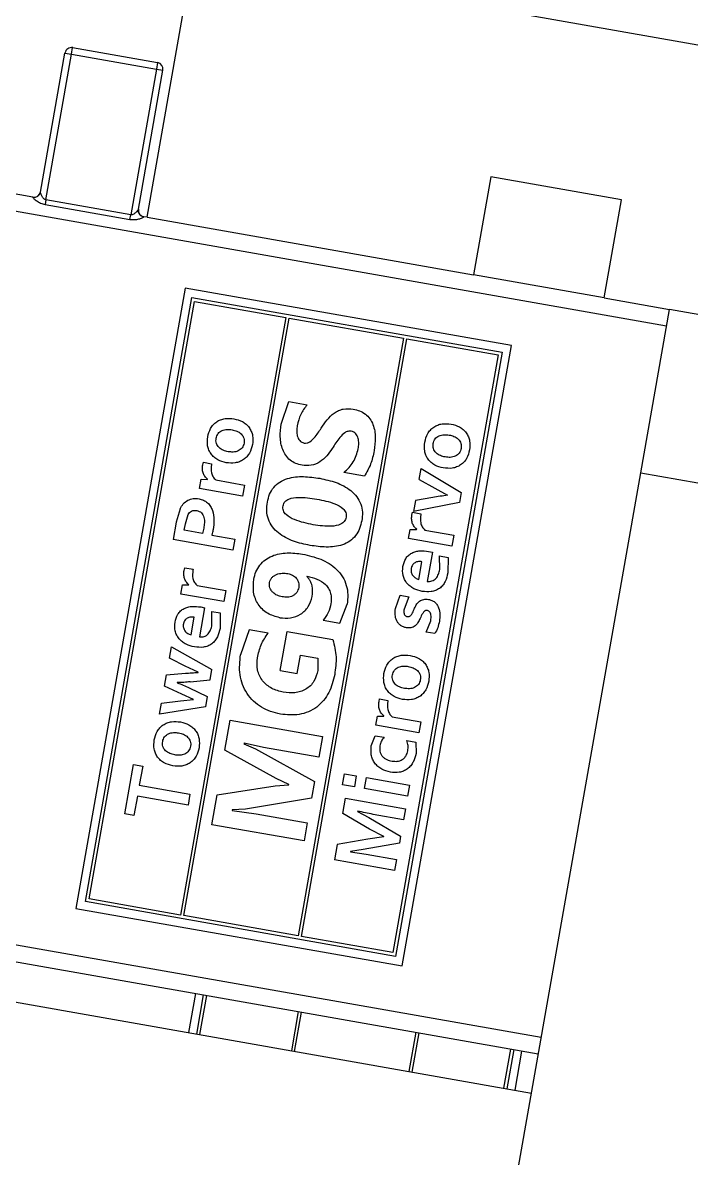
# Model space of a CAD drawing. Header units: millimetres. Extents: x 15 to 2378, y 5 to 1787.
# Drawn here: x 391.15 to 395.19, y 432.99 to 439.84 of the extents above; entities that cross this region are included whole.
import ezdxf

# ---------------------------------------------------------------- set-up
doc = ezdxf.new("R2010")
doc.units = ezdxf.units.MM

msp = doc.modelspace()

# ---------------------------------------------------------------- linework, layer by layer
at = {"color": 7, "linetype": 'Continuous', "lineweight": 25}
for p, q in [((391.9033, 438.6614), (392.1812, 440.2371)), ((400.0596, 438.8479), (392.1812, 440.2371)), ((391.26, 438.814), (391.4079, 439.6525)), ((391.2924, 438.7671), (391.4473, 439.6456)), ((391.4079, 439.6525), (391.4473, 439.6456)), ((391.4473, 439.6456), (391.4542, 439.685)), ((391.4473, 439.6456), (391.9594, 439.5553)), ((391.4542, 439.685), (391.9663, 439.5947)), ((391.9663, 439.5947), (391.9594, 439.5553)), ((391.9594, 439.5553), (391.8045, 438.6768)), ((391.8509, 438.7098), (391.9988, 439.5483)), ((391.9594, 439.5553), (391.9988, 439.5483)), ((393.9771, 438.905), (393.8729, 438.3141)), ((394.765, 438.7661), (393.9771, 438.905)), ((391.214, 438.783), (390.8988, 438.8385)), ((391.214, 438.783), (391.2138, 438.782)), ((391.2924, 438.7671), (391.2875, 438.7395)), ((391.8045, 438.6768), (391.2924, 438.7671)), ((394.6608, 438.1752), (394.765, 438.7661)), ((390.8815, 438.7401), (395.0373, 438.0073)), ((391.2875, 438.7395), (391.7996, 438.6492)), ((391.7996, 438.6492), (391.8045, 438.6768)), ((391.8835, 438.6639), (391.8836, 438.6649)), ((391.9033, 438.6614), (391.8836, 438.6649)), ((391.9033, 438.6614), (393.8729, 438.3141)), ((394.6608, 438.1752), (393.8729, 438.3141)), ((392.1328, 438.2351), (391.4729, 434.4928)), ((394.1024, 437.8878), (392.1328, 438.2351)), ((391.5308, 434.5334), (392.1733, 438.1772)), ((391.554, 434.5496), (392.1896, 438.154)), ((392.1733, 438.1772), (394.0445, 437.8472)), ((392.1896, 438.154), (392.7411, 438.0568)), ((394.6608, 438.1752), (395.0547, 438.1057)), ((394.8811, 437.1209), (395.0547, 438.1057)), ((395.9607, 437.946), (395.0547, 438.1057)), ((392.7411, 438.0568), (392.1055, 434.4524)), ((392.1252, 434.4489), (392.7608, 438.0533)), ((392.7608, 438.0533), (393.4501, 437.9317)), ((393.4501, 437.9317), (392.8146, 434.3273)), ((392.8343, 434.3239), (393.4698, 437.9283)), ((393.4698, 437.9283), (394.0213, 437.831)), ((393.4425, 434.1455), (394.1024, 437.8878)), ((394.0213, 437.831), (393.3858, 434.2266)), ((394.0445, 437.8472), (393.402, 434.2035)), ((392.7123, 437.4146), (392.7573, 437.5505)), ((392.7573, 437.5505), (392.8687, 437.5308)), ((392.2388, 437.1676), (392.2427, 437.1841)), ((392.2427, 437.1841), (392.2927, 437.1752)), ((392.2927, 437.1752), (392.2917, 437.1698)), ((393.2139, 437.1), (393.0909, 437.1217)), ((393.5439, 437.0807), (393.5556, 437.147)), ((393.5556, 437.147), (393.798, 437.0024)), ((393.8044, 431.0151), (394.8811, 437.1209)), ((394.8811, 437.1209), (395.7871, 436.9612)), ((392.2191, 437.026), (392.2288, 437.081)), ((392.2288, 437.081), (392.2672, 437.0806)), ((392.2672, 437.0806), (392.2674, 437.0816)), ((392.3175, 437.077), (392.4906, 437.0465)), ((392.4906, 437.0465), (392.4789, 436.9802)), ((393.5439, 437.0807), (393.6385, 437.0275)), ((392.4789, 436.9802), (392.2191, 437.026)), ((393.6269, 436.9714), (393.5215, 436.9534)), ((393.6385, 437.0275), (393.7157, 436.9856)), ((393.7157, 436.9856), (393.7155, 436.9846)), ((393.798, 437.0024), (393.7871, 436.9404)), ((392.102, 436.9034), (392.0783, 436.8234)), ((393.5215, 436.9534), (393.5098, 436.8871)), ((393.7871, 436.9404), (393.5098, 436.8871)), ((392.134, 436.8116), (392.1504, 436.8679)), ((393.5008, 436.8657), (393.5047, 436.8821)), ((393.5047, 436.8821), (393.5546, 436.8733)), ((393.5546, 436.8733), (393.5537, 436.8679)), ((392.0783, 436.8234), (392.0597, 436.718)), ((392.1275, 436.7743), (392.134, 436.8116)), ((392.2379, 436.7548), (392.1275, 436.7743)), ((392.2453, 436.7872), (392.2379, 436.7548)), ((393.4811, 436.7241), (393.4907, 436.779)), ((393.4907, 436.779), (393.5292, 436.7787)), ((393.5292, 436.7787), (393.5294, 436.7797)), ((393.5794, 436.7751), (393.7526, 436.7445)), ((392.4214, 436.6542), (392.0597, 436.718)), ((392.2942, 436.7449), (392.4331, 436.7204)), ((392.4331, 436.7204), (392.4214, 436.6542)), ((393.7409, 436.6783), (393.4811, 436.7241)), ((393.7526, 436.7445), (393.7409, 436.6783)), ((393.624, 436.6411), (393.593, 436.465)), ((393.601, 436.646), (393.624, 436.6411)), ((393.5425, 436.4769), (393.5614, 436.5839)), ((393.6674, 436.6189), (393.7185, 436.6099)), ((393.6686, 436.5367), (393.6674, 436.6189)), ((393.7185, 436.6099), (393.7176, 436.5164)), ((392.1265, 436.5308), (392.1304, 436.5473)), ((392.1304, 436.5473), (392.1804, 436.5384)), ((392.1804, 436.5384), (392.1795, 436.533)), ((392.8671, 436.4945), (392.8683, 436.4966)), ((392.1068, 436.3892), (392.1165, 436.4442)), ((392.1165, 436.4442), (392.1549, 436.4438)), ((392.1549, 436.4438), (392.1551, 436.4448)), ((392.2052, 436.4402), (392.3783, 436.4097)), ((392.3666, 436.3434), (392.1068, 436.3892)), ((392.3783, 436.4097), (392.3666, 436.3434)), ((393.4014, 436.302), (393.4301, 436.3822)), ((393.4301, 436.3822), (393.4822, 436.3731)), ((393.4822, 436.3731), (393.4533, 436.2984)), ((392.2498, 436.3063), (392.2187, 436.1301)), ((392.2268, 436.3111), (392.2498, 436.3063)), ((392.2931, 436.284), (392.3442, 436.275)), ((392.2944, 436.2018), (392.2931, 436.284)), ((393.0664, 436.2126), (393.1096, 436.3283)), ((392.1683, 436.142), (392.1872, 436.249)), ((392.3442, 436.275), (392.3433, 436.1815)), ((392.9647, 436.2305), (393.0664, 436.2126)), ((393.5863, 436.1593), (393.6143, 436.2283)), ((392.5181, 436.1734), (392.4669, 436.023)), ((392.6333, 436.1531), (392.5181, 436.1734)), ((392.7069, 435.9287), (392.7483, 436.163)), ((392.7483, 436.163), (393.0241, 436.1144)), ((393.6386, 436.1501), (393.5863, 436.1593)), ((392.0387, 436.003), (392.0506, 436.0702)), ((392.0506, 436.0702), (392.2943, 435.9333)), ((392.8094, 435.9106), (392.8288, 436.0204)), ((392.8288, 436.0204), (392.9336, 436.002)), ((392.1416, 435.9502), (392.0387, 436.003)), ((392.9336, 436.002), (392.9334, 435.9284)), ((392.0088, 435.8335), (392.0207, 435.9007)), ((392.0207, 435.9007), (392.1347, 435.9108)), ((392.1638, 435.8593), (392.2833, 435.8707)), ((392.2111, 435.9158), (392.2112, 435.9169)), ((392.2833, 435.8707), (392.2943, 435.9333)), ((392.7069, 435.9287), (392.8094, 435.9106)), ((392.1124, 435.7845), (392.0088, 435.8335)), ((392.0853, 435.8549), (392.0851, 435.8538)), ((392.1573, 435.8228), (392.2658, 435.7713)), ((391.9907, 435.7306), (392.1054, 435.745)), ((392.1054, 435.745), (392.1823, 435.7525)), ((392.1824, 435.7535), (392.1124, 435.7845)), ((392.1823, 435.7525), (392.1824, 435.7535)), ((392.2658, 435.7713), (392.2547, 435.7087)), ((393.3023, 435.7398), (393.3061, 435.7563)), ((393.3061, 435.7563), (393.3561, 435.7475)), ((393.3561, 435.7475), (393.3552, 435.7421)), ((391.9789, 435.6634), (391.9907, 435.7306)), ((392.2547, 435.7087), (391.9789, 435.6634)), ((392.373, 435.4478), (392.4047, 435.6272)), ((392.4047, 435.6272), (392.9611, 435.5291)), ((393.2825, 435.5983), (393.2922, 435.6532)), ((393.5424, 435.5525), (393.2825, 435.5983)), ((393.2922, 435.6532), (393.3307, 435.6528)), ((393.3307, 435.6528), (393.3308, 435.6538)), ((393.3809, 435.6492), (393.554, 435.6187)), ((393.554, 435.6187), (393.5424, 435.5525)), ((392.9611, 435.5291), (392.9392, 435.4046)), ((393.2553, 435.4738), (393.2785, 435.5345)), ((393.2785, 435.5345), (393.3327, 435.525)), ((392.4879, 435.489), (392.4873, 435.4859)), ((392.4873, 435.4859), (392.558, 435.4555)), ((392.6062, 435.4633), (392.4879, 435.489)), ((392.9392, 435.4046), (392.6062, 435.4633)), ((393.4709, 435.5048), (393.5244, 435.4954)), ((393.5244, 435.4954), (393.5254, 435.4267)), ((392.6821, 435.2766), (392.373, 435.4478)), ((392.558, 435.4555), (392.9135, 435.2591)), ((391.768, 435.0634), (391.8206, 435.3615)), ((391.8206, 435.3615), (391.8766, 435.3516)), ((391.8766, 435.3516), (391.8562, 435.2358)), ((392.7585, 435.2405), (392.6821, 435.2766)), ((392.9135, 435.2591), (392.8955, 435.1571)), ((393.0824, 435.2379), (393.0941, 435.3042)), ((393.0941, 435.3042), (393.1654, 435.2916)), ((393.1654, 435.2916), (393.1538, 435.2254)), ((393.2152, 435.2162), (393.2269, 435.2824)), ((393.2269, 435.2824), (393.4867, 435.2366)), ((391.8562, 435.2358), (392.1618, 435.1819)), ((392.3254, 435.1776), (392.6751, 435.2326)), ((392.6751, 435.2326), (392.7581, 435.2382)), ((392.7581, 435.2382), (392.7585, 435.2405)), ((393.1538, 435.2254), (393.0824, 435.2379)), ((393.475, 435.1704), (393.2152, 435.2162)), ((393.4867, 435.2366), (393.475, 435.1704)), ((391.8445, 435.1696), (391.824, 435.0535)), ((392.1502, 435.1157), (391.8445, 435.1696)), ((392.1618, 435.1819), (392.1502, 435.1157)), ((392.2936, 434.9975), (392.3254, 435.1776)), ((392.8955, 435.1571), (392.4978, 435.0911)), ((393.0834, 435.0645), (393.0998, 435.1577)), ((393.0998, 435.1577), (393.4615, 435.094)), ((391.824, 435.0535), (391.768, 435.0634)), ((392.4171, 435.0875), (392.4165, 435.084)), ((392.4165, 435.084), (392.5617, 435.0635)), ((392.4978, 435.0911), (392.4171, 435.0875)), ((392.5617, 435.0635), (392.8694, 435.0092)), ((393.2454, 434.9714), (393.0834, 435.0645)), ((393.1735, 435.0797), (393.1731, 435.0773)), ((393.1731, 435.0773), (393.2414, 435.0407)), ((393.4498, 435.0277), (393.2665, 435.0601)), ((393.4615, 435.094), (393.4498, 435.0277)), ((392.8501, 434.8994), (392.2936, 434.9975)), ((392.8694, 435.0092), (392.8501, 434.8994)), ((393.2414, 435.0407), (393.4325, 434.9294)), ((393.2338, 434.9108), (393.0506, 434.8786)), ((393.3315, 434.924), (393.2338, 434.9108)), ((393.3318, 434.9257), (393.2454, 434.9714)), ((393.3315, 434.924), (393.3318, 434.9257)), ((393.4325, 434.9294), (393.425, 434.8866)), ((393.0506, 434.8786), (393.0342, 434.7858)), ((393.2073, 434.8474), (393.1306, 434.8363)), ((393.425, 434.8866), (393.2073, 434.8474)), ((393.3959, 434.7221), (393.0342, 434.7858)), ((393.1306, 434.8363), (393.1302, 434.8338)), ((393.1302, 434.8338), (393.2241, 434.8207)), ((393.2241, 434.8207), (393.4076, 434.7883)), ((393.4076, 434.7883), (393.3959, 434.7221)), ((393.402, 434.2035), (391.5308, 434.5334)), ((392.1055, 434.4524), (391.554, 434.5496)), ((394.2802, 433.7135), (390.1244, 434.4463)), ((391.4729, 434.4928), (393.4425, 434.1455)), ((392.8146, 434.3273), (392.1252, 434.4489)), ((393.3858, 434.2266), (392.8343, 434.3239)), ((391.0918, 434.1742), (394.2629, 433.615)), ((392.1948, 433.9797), (392.1531, 433.7433)), ((392.2023, 433.7347), (392.244, 433.971)), ((392.222, 433.7312), (392.2637, 433.9675)), ((391.0698, 433.9343), (394.2212, 433.3787)), ((392.8152, 433.8703), (392.7735, 433.6339)), ((392.7932, 433.6305), (392.8349, 433.8668)), ((393.5243, 433.7453), (393.4826, 433.5089)), ((393.5023, 433.5054), (393.544, 433.7418)), ((394.0955, 433.6445), (394.0538, 433.4082)), ((394.1152, 433.6411), (394.0735, 433.4047)), ((394.1227, 433.396), (394.1644, 433.6324))]:
    msp.add_line(p, q, dxfattribs=at)
for centre, radius, start, end in [((391.4473, 439.6456), 0.04, 80, 170), ((391.9594, 439.5553), 0.04, 350, 80), ((391.2209, 438.8224), 0.04, 260, 350), ((391.2209, 438.8211), 0.0398, 259.70618, 349.70313), ((391.8906, 438.7043), 0.04, 170, 260)]:
    msp.add_arc(centre, radius, start, end, dxfattribs=at)
for points, knots in [([(391.2138, 438.782), (391.2141, 438.7811), (391.2146, 438.7792), (391.2222, 438.7718), (391.2372, 438.7602), (391.2602, 438.7466), (391.2784, 438.7419), (391.2875, 438.7395)], [0, 0, 0, 0, 0.120362, 0.250475, 0.500074, 0.75003, 1, 1, 1, 1]), ([(391.2924, 438.7671), (391.2911, 438.7674), (391.2883, 438.7681), (391.2828, 438.7711), (391.2747, 438.7787), (391.2672, 438.7914), (391.2623, 438.8032), (391.26, 438.8108), (391.26, 438.813), (391.26, 438.814)], [0, 0, 0, 0, 0.053598, 0.112202, 0.250741, 0.500446, 0.749715, 0.883589, 1, 1, 1, 1]), ([(391.8509, 438.7098), (391.8506, 438.7089), (391.8498, 438.7068), (391.8451, 438.7004), (391.8365, 438.691), (391.8251, 438.6817), (391.8149, 438.6773), (391.8087, 438.6764), (391.8058, 438.6767), (391.8045, 438.6768)], [0, 0, 0, 0, 0.1162598, 0.2498796, 0.4993815, 0.7487885, 0.8876348, 0.9463359, 1, 1, 1, 1]), ([(391.8835, 438.6639), (391.8786, 438.6653), (391.8711, 438.6674), (391.8628, 438.6739), (391.8574, 438.68), (391.8534, 438.6872), (391.8501, 438.6971), (391.8506, 438.7048), (391.8509, 438.7098)], [0, 0, 0, 0, 0.239457, 0.368361, 0.5, 0.631639, 0.760543, 1, 1, 1, 1]), ([(391.7996, 438.6492), (391.809, 438.6483), (391.8278, 438.6465), (391.854, 438.6515), (391.872, 438.6572), (391.8817, 438.6616), (391.8829, 438.6631), (391.8835, 438.6639)], [0, 0, 0, 0, 0.25027, 0.500081, 0.749139, 0.879484, 1, 1, 1, 1]), ([(392.8687, 437.5308), (392.8543, 437.5118), (392.8256, 437.4738), (392.8143, 437.4276), (392.8086, 437.4045)], [0, 0, 0, 0, 0.499658, 1, 1, 1, 1]), ([(392.2688, 437.3375), (392.2733, 437.3551), (392.2802, 437.3816), (392.3018, 437.411), (392.3223, 437.429), (392.3466, 437.4415), (392.3819, 437.4507), (392.4091, 437.4481), (392.4272, 437.4463)], [0, 0, 0, 0, 0.24958, 0.374772, 0.499889, 0.625067, 0.750287, 1, 1, 1, 1]), ([(392.4272, 437.4463), (392.4448, 437.4418), (392.4711, 437.435), (392.5009, 437.4142), (392.5195, 437.3943), (392.5327, 437.3704), (392.5431, 437.3356), (392.5406, 437.3084), (392.5389, 437.2903)], [0, 0, 0, 0, 0.249675, 0.374899, 0.500093, 0.625256, 0.750459, 1, 1, 1, 1]), ([(392.9533, 437.3899), (392.9765, 437.4236), (393.0056, 437.4657), (393.0577, 437.4967), (393.0964, 437.5093), (393.1268, 437.5064), (393.147, 437.5044)], [0, 0, 0, 0, 0.499425, 0.624871, 0.75027, 1, 1, 1, 1]), ([(393.147, 437.5044), (393.1599, 437.5015), (393.1858, 437.4957), (393.221, 437.476), (393.2486, 437.4468), (393.2735, 437.3996), (393.2831, 437.3325), (393.2762, 437.2801), (393.2728, 437.2539)], [0, 0, 0, 0, 0.125189, 0.250176, 0.37519, 0.500248, 0.749653, 1, 1, 1, 1]), ([(392.3197, 437.3285), (392.3209, 437.3335), (392.3233, 437.3436), (392.3309, 437.3571), (392.3417, 437.3682), (392.3594, 437.3785), (392.385, 437.3839), (392.4053, 437.3814), (392.4155, 437.3801)], [0, 0, 0, 0, 0.1268, 0.252552, 0.374639, 0.500353, 0.74984, 1, 1, 1, 1]), ([(392.4155, 437.3801), (392.4254, 437.3778), (392.4453, 437.3733), (392.4675, 437.3595), (392.4805, 437.3437), (392.4871, 437.3298), (392.4891, 437.3171), (392.4891, 437.3069), (392.4883, 437.3018), (392.4879, 437.2993)], [0, 0, 0, 0, 0.250137, 0.499563, 0.624624, 0.749624, 0.874662, 0.937337, 1, 1, 1, 1]), ([(392.8377, 437.1664), (392.8249, 437.1693), (392.7993, 437.1751), (392.7653, 437.1957), (392.7384, 437.2247), (392.714, 437.2712), (392.7027, 437.3369), (392.7091, 437.3887), (392.7123, 437.4146)], [0, 0, 0, 0, 0.125177, 0.25016, 0.375508, 0.500247, 0.749749, 1, 1, 1, 1]), ([(392.8086, 437.4045), (392.8072, 437.3941), (392.8044, 437.3735), (392.8072, 437.3469), (392.8146, 437.3271), (392.8235, 437.3141), (392.8355, 437.3041), (392.8455, 437.3014), (392.8505, 437.3)], [0, 0, 0, 0, 0.250207, 0.500198, 0.633115, 0.754974, 0.876094, 1, 1, 1, 1]), ([(392.8505, 437.3), (392.8565, 437.2996), (392.8686, 437.2987), (392.8908, 437.3096), (392.9124, 437.3307), (392.9338, 437.3596), (392.9468, 437.3798), (392.9533, 437.3899)], [0, 0, 0, 0, 0.124528, 0.249273, 0.499062, 0.749484, 1, 1, 1, 1]), ([(393.5783, 437.3055), (393.5829, 437.3232), (393.5897, 437.3497), (393.6113, 437.3791), (393.6318, 437.3971), (393.6561, 437.4096), (393.6914, 437.4188), (393.7186, 437.4162), (393.7367, 437.4144)], [0, 0, 0, 0, 0.24958, 0.374772, 0.499889, 0.625067, 0.750287, 1, 1, 1, 1]), ([(393.7367, 437.4144), (393.7543, 437.4099), (393.7807, 437.4031), (393.8105, 437.3823), (393.829, 437.3623), (393.8422, 437.3385), (393.8527, 437.3037), (393.8501, 437.2765), (393.8484, 437.2584)], [0, 0, 0, 0, 0.249675, 0.374899, 0.500093, 0.625256, 0.750459, 1, 1, 1, 1]), ([(392.3805, 437.1814), (392.3629, 437.186), (392.3365, 437.1927), (392.3067, 437.2136), (392.2882, 437.2336), (392.2751, 437.2574), (392.2646, 437.2922), (392.2671, 437.3194), (392.2688, 437.3375)], [0, 0, 0, 0, 0.249694, 0.374927, 0.500114, 0.625256, 0.750446, 1, 1, 1, 1]), ([(392.3921, 437.2477), (392.3822, 437.2499), (392.3623, 437.2545), (392.3401, 437.2683), (392.3269, 437.284), (392.3206, 437.298), (392.318, 437.3132), (392.3191, 437.3234), (392.3197, 437.3285)], [0, 0, 0, 0, 0.250188, 0.499675, 0.626834, 0.748287, 0.873824, 1, 1, 1, 1]), ([(393.135, 437.3706), (393.1281, 437.3711), (393.1143, 437.372), (393.0894, 437.3592), (393.0561, 437.3247), (393.0346, 437.29), (393.0202, 437.2669)], [0, 0, 0, 0, 0.124496, 0.249341, 0.499036, 1, 1, 1, 1]), ([(393.1767, 437.2655), (393.1782, 437.2761), (393.1811, 437.2969), (393.1785, 437.3237), (393.1715, 437.3435), (393.1626, 437.3566), (393.1503, 437.3666), (393.1401, 437.3693), (393.135, 437.3706)], [0, 0, 0, 0, 0.254537, 0.500073, 0.6325, 0.749999, 0.874954, 1, 1, 1, 1]), ([(393.6293, 437.2966), (393.6305, 437.3016), (393.6329, 437.3117), (393.6405, 437.3252), (393.6512, 437.3363), (393.6689, 437.3466), (393.6946, 437.352), (393.7149, 437.3495), (393.7251, 437.3482)], [0, 0, 0, 0, 0.1268, 0.252552, 0.374639, 0.500353, 0.74984, 1, 1, 1, 1]), ([(393.7251, 437.3482), (393.735, 437.3459), (393.7548, 437.3414), (393.7771, 437.3276), (393.7901, 437.3118), (393.7967, 437.2979), (393.7987, 437.2852), (393.7986, 437.275), (393.7979, 437.2699), (393.7975, 437.2674)], [0, 0, 0, 0, 0.250137, 0.499563, 0.624624, 0.749624, 0.874662, 0.937337, 1, 1, 1, 1]), ([(392.5389, 437.2903), (392.5344, 437.2727), (392.5276, 437.2461), (392.5059, 437.2167), (392.4855, 437.1988), (392.4612, 437.1864), (392.426, 437.1769), (392.3986, 437.1796), (392.3805, 437.1814)], [0, 0, 0, 0, 0.2495878, 0.3747589, 0.4998984, 0.6229895, 0.750291, 1, 1, 1, 1]), ([(392.4879, 437.2993), (392.4867, 437.2943), (392.4844, 437.2844), (392.4767, 437.2709), (392.4659, 437.2599), (392.4482, 437.2493), (392.4226, 437.2439), (392.4023, 437.2464), (392.3921, 437.2477)], [0, 0, 0, 0, 0.125424, 0.250041, 0.375079, 0.500324, 0.749745, 1, 1, 1, 1]), ([(393.0202, 437.2669), (393.0096, 437.2516), (392.9884, 437.2211), (392.9465, 437.1837), (392.8936, 437.1613), (392.8563, 437.1647), (392.8377, 437.1664)], [0, 0, 0, 0, 0.250698, 0.500964, 0.750341, 1, 1, 1, 1]), ([(393.0909, 437.1217), (393.1117, 437.1418), (393.1533, 437.182), (393.1689, 437.2377), (393.1767, 437.2655)], [0, 0, 0, 0, 0.500094, 1, 1, 1, 1]), ([(393.2728, 437.2539), (393.2672, 437.2266), (393.2561, 437.172), (393.228, 437.124), (393.2139, 437.1)], [0, 0, 0, 0, 0.500625, 1, 1, 1, 1]), ([(393.69, 437.1495), (393.6724, 437.154), (393.6461, 437.1608), (393.6162, 437.1817), (393.5978, 437.2016), (393.5846, 437.2254), (393.5741, 437.2603), (393.5766, 437.2875), (393.5783, 437.3055)], [0, 0, 0, 0, 0.249694, 0.374927, 0.500114, 0.625256, 0.750446, 1, 1, 1, 1]), ([(393.7017, 437.2158), (393.6917, 437.218), (393.6719, 437.2226), (393.6496, 437.2364), (393.6365, 437.2521), (393.6301, 437.2661), (393.6275, 437.2812), (393.6287, 437.2914), (393.6293, 437.2966)], [0, 0, 0, 0, 0.250188, 0.499675, 0.626834, 0.748287, 0.873824, 1, 1, 1, 1]), ([(393.8484, 437.2584), (393.8439, 437.2407), (393.8371, 437.2142), (393.8155, 437.1848), (393.7951, 437.1669), (393.7707, 437.1545), (393.7355, 437.1449), (393.7081, 437.1477), (393.69, 437.1495)], [0, 0, 0, 0, 0.249588, 0.374759, 0.499898, 0.622989, 0.750291, 1, 1, 1, 1]), ([(393.7975, 437.2674), (393.7963, 437.2624), (393.7939, 437.2524), (393.7862, 437.239), (393.7754, 437.228), (393.7578, 437.2174), (393.7321, 437.2119), (393.7119, 437.2145), (393.7017, 437.2158)], [0, 0, 0, 0, 0.125424, 0.250041, 0.375079, 0.500324, 0.749745, 1, 1, 1, 1]), ([(392.2674, 437.0816), (392.2617, 437.0872), (392.2503, 437.0983), (392.2399, 437.1202), (392.2367, 437.1399), (392.2371, 437.1558), (392.2382, 437.1637), (392.2388, 437.1676)], [0, 0, 0, 0, 0.249866, 0.499767, 0.749557, 0.874742, 1, 1, 1, 1]), ([(392.2917, 437.1698), (392.2902, 437.1529), (392.2879, 437.1276), (392.2997, 437.0951), (392.3116, 437.083), (392.3175, 437.077)], [0, 0, 0, 0, 0.499337, 0.749707, 1, 1, 1, 1]), ([(392.6291, 436.9432), (392.6328, 436.9592), (392.6401, 436.9913), (392.6655, 437.0338), (392.7028, 437.0669), (392.7637, 437.0933), (392.8474, 437.1011), (392.9123, 437.0918), (392.9448, 437.0871)], [0, 0, 0, 0, 0.125124, 0.25009, 0.370475, 0.499953, 0.749617, 1, 1, 1, 1]), ([(392.9448, 437.0871), (392.978, 437.08), (393.0442, 437.0658), (393.1212, 437.0261), (393.1696, 436.9779), (393.1943, 436.9328), (393.2043, 436.8822), (393.2003, 436.8485), (393.1983, 436.8316)], [0, 0, 0, 0, 0.25035, 0.499942, 0.62625, 0.749958, 0.874897, 1, 1, 1, 1]), ([(392.102, 436.9034), (392.1079, 436.9135), (392.1198, 436.9336), (392.1473, 436.9562), (392.1815, 436.9674), (392.2047, 436.9648), (392.2164, 436.9635)], [0, 0, 0, 0, 0.250411, 0.500274, 0.749763, 1, 1, 1, 1]), ([(392.7234, 436.9211), (392.7245, 436.9257), (392.7268, 436.9349), (392.7349, 436.9467), (392.7458, 436.9558), (392.7712, 436.9686), (392.8337, 436.9763), (392.8896, 436.9677), (392.9269, 436.9619)], [0, 0, 0, 0, 0.062473, 0.125032, 0.185088, 0.25023, 0.499607, 1, 1, 1, 1]), ([(393.7155, 436.9846), (393.7007, 436.9827), (393.6711, 436.9789), (393.6416, 436.9739), (393.6269, 436.9714)], [0, 0, 0, 0, 0.499999, 1, 1, 1, 1]), ([(392.2164, 436.9635), (392.2257, 436.9612), (392.2443, 436.9568), (392.2685, 436.9406), (392.287, 436.9185), (392.3026, 436.8835), (392.3093, 436.8355), (392.3042, 436.7978), (392.3016, 436.7789)], [0, 0, 0, 0, 0.125057, 0.250004, 0.374953, 0.500039, 0.749705, 1, 1, 1, 1]), ([(392.8865, 436.6822), (392.8527, 436.6894), (392.7851, 436.7038), (392.7065, 436.7439), (392.6575, 436.7934), (392.6325, 436.8397), (392.6229, 436.8915), (392.6271, 436.926), (392.6291, 436.9432)], [0, 0, 0, 0, 0.25034, 0.499923, 0.624979, 0.749916, 0.874889, 1, 1, 1, 1]), ([(392.9055, 436.8072), (392.8671, 436.8149), (392.8096, 436.8265), (392.7516, 436.8569), (392.7321, 436.879), (392.7251, 436.8921), (392.7218, 436.9065), (392.7229, 436.9162), (392.7234, 436.9211)], [0, 0, 0, 0, 0.500332, 0.749663, 0.815106, 0.87487, 0.937433, 1, 1, 1, 1]), ([(392.9269, 436.9619), (392.964, 436.9545), (393.0196, 436.9433), (393.0759, 436.9144), (393.095, 436.8931), (393.1019, 436.8806), (393.1054, 436.8666), (393.1044, 436.8571), (393.1038, 436.8524)], [0, 0, 0, 0, 0.500351, 0.749732, 0.81322, 0.874885, 0.937406, 1, 1, 1, 1]), ([(392.1504, 436.8679), (392.1532, 436.8723), (392.1587, 436.8811), (392.1716, 436.8904), (392.1869, 436.8941), (392.1972, 436.893), (392.2024, 436.8924)], [0, 0, 0, 0, 0.250377, 0.499866, 0.749735, 1, 1, 1, 1]), ([(392.2024, 436.8924), (392.2076, 436.8911), (392.218, 436.8886), (392.2316, 436.8799), (392.2413, 436.8669), (392.2484, 436.8464), (392.2501, 436.819), (392.2469, 436.7978), (392.2453, 436.7872)], [0, 0, 0, 0, 0.125032, 0.24988, 0.366321, 0.49975, 0.749597, 1, 1, 1, 1]), ([(393.1983, 436.8316), (393.1947, 436.8156), (393.1874, 436.7836), (393.1633, 436.7404), (393.1272, 436.706), (393.0673, 436.6777), (392.9838, 436.6684), (392.919, 436.6776), (392.8865, 436.6822)], [0, 0, 0, 0, 0.125146, 0.25014, 0.371747, 0.500037, 0.749601, 1, 1, 1, 1]), ([(393.1038, 436.8524), (393.1028, 436.8478), (393.1006, 436.8387), (393.0932, 436.8269), (393.0831, 436.8171), (393.059, 436.8028), (392.9974, 436.7932), (392.9423, 436.8016), (392.9055, 436.8072)], [0, 0, 0, 0, 0.062586, 0.125185, 0.185798, 0.250393, 0.499608, 1, 1, 1, 1]), ([(393.5294, 436.7797), (393.5237, 436.7853), (393.5123, 436.7964), (393.5019, 436.8183), (393.4986, 436.838), (393.499, 436.8539), (393.5002, 436.8617), (393.5008, 436.8657)], [0, 0, 0, 0, 0.249866, 0.499767, 0.749557, 0.874742, 1, 1, 1, 1]), ([(393.5537, 436.8679), (393.5521, 436.851), (393.5498, 436.8257), (393.5616, 436.7932), (393.5735, 436.7811), (393.5794, 436.7751)], [0, 0, 0, 0, 0.499337, 0.749707, 1, 1, 1, 1]), ([(392.3016, 436.7789), (392.3009, 436.7751), (392.2998, 436.7694), (392.2977, 436.758), (392.2957, 436.7505), (392.2942, 436.7449)], [0, 0, 0, 0, 0.332584, 0.500024, 1, 1, 1, 1]), ([(392.5472, 436.4784), (392.5507, 436.4935), (392.5578, 436.5238), (392.5818, 436.5645), (392.6155, 436.5973), (392.6701, 436.6275), (392.7484, 436.6418), (392.8099, 436.6338), (392.8407, 436.6298)], [0, 0, 0, 0, 0.125157, 0.250194, 0.375196, 0.500294, 0.749778, 1, 1, 1, 1]), ([(392.8407, 436.6298), (392.8779, 436.6214), (392.952, 436.6046), (393.0356, 436.5539), (393.0841, 436.4946), (393.1073, 436.442), (393.1166, 436.3851), (393.1119, 436.3473), (393.1096, 436.3283)], [0, 0, 0, 0, 0.250222, 0.499583, 0.625739, 0.749745, 0.874815, 1, 1, 1, 1]), ([(393.4459, 436.5543), (393.4502, 436.571), (393.4568, 436.596), (393.4789, 436.6227), (393.4998, 436.6373), (393.524, 436.6462), (393.558, 436.6515), (393.584, 436.6482), (393.601, 436.646)], [0, 0, 0, 0, 0.249288, 0.373716, 0.499412, 0.618537, 0.749834, 1, 1, 1, 1]), ([(393.5614, 436.5839), (393.5542, 436.5846), (393.5399, 436.586), (393.5222, 436.5805), (393.5106, 436.5719), (393.5036, 436.5636), (393.4996, 436.5554), (393.4974, 436.5485), (393.4968, 436.545), (393.4964, 436.5432)], [0, 0, 0, 0, 0.249881, 0.499172, 0.621463, 0.749638, 0.874705, 0.937328, 1, 1, 1, 1]), ([(392.1551, 436.4448), (392.1494, 436.4504), (392.138, 436.4615), (392.1277, 436.4834), (392.1244, 436.5031), (392.1248, 436.519), (392.126, 436.5269), (392.1265, 436.5308)], [0, 0, 0, 0, 0.249866, 0.499767, 0.749557, 0.874742, 1, 1, 1, 1]), ([(392.1795, 436.533), (392.1779, 436.5161), (392.1756, 436.4908), (392.1874, 436.4583), (392.1993, 436.4462), (392.2052, 436.4402)], [0, 0, 0, 0, 0.499337, 0.749707, 1, 1, 1, 1]), ([(392.6417, 436.4577), (392.6431, 436.4632), (392.646, 436.4744), (392.656, 436.4885), (392.669, 436.4997), (392.6894, 436.5103), (392.7124, 436.5146), (392.7353, 436.5148), (392.7466, 436.5131), (392.7523, 436.5123)], [0, 0, 0, 0, 0.124861, 0.24974, 0.371615, 0.499773, 0.749571, 0.874708, 1, 1, 1, 1]), ([(392.7523, 436.5123), (392.7619, 436.5098), (392.781, 436.5048), (392.8007, 436.4888), (392.8119, 436.4725), (392.8174, 436.4587), (392.8192, 436.4465), (392.819, 436.4366), (392.8182, 436.4318), (392.8179, 436.4293)], [0, 0, 0, 0, 0.249753, 0.499181, 0.625811, 0.749686, 0.874747, 0.937369, 1, 1, 1, 1]), ([(392.8987, 436.3739), (392.9008, 436.3957), (392.9039, 436.4285), (392.8898, 436.4642), (392.8781, 436.4825), (392.8708, 436.4905), (392.8671, 436.4945)], [0, 0, 0, 0, 0.498712, 0.749066, 0.874536, 1, 1, 1, 1]), ([(392.8683, 436.4966), (392.8885, 436.4921), (392.9287, 436.4829), (392.9741, 436.4551), (392.9996, 436.4223), (393.0119, 436.3934), (393.0149, 436.3675), (393.0143, 436.3469), (393.0128, 436.3366), (393.012, 436.3315)], [0, 0, 0, 0, 0.250235, 0.499429, 0.624512, 0.749572, 0.874658, 0.937327, 1, 1, 1, 1]), ([(393.5631, 436.405), (393.5457, 436.4091), (393.5195, 436.4154), (393.4896, 436.4349), (393.4701, 436.4533), (393.4556, 436.4759), (393.443, 436.5095), (393.4447, 436.5364), (393.4459, 436.5543)], [0, 0, 0, 0, 0.249978, 0.375265, 0.500469, 0.625663, 0.75084, 1, 1, 1, 1]), ([(393.4964, 436.5432), (393.4958, 436.5358), (393.4949, 436.5245), (393.4998, 436.5104), (393.5074, 436.4976), (393.5216, 436.4848), (393.5356, 436.4795), (393.5425, 436.4769)], [0, 0, 0, 0, 0.2491727, 0.3745953, 0.4999652, 0.7496361, 1, 1, 1, 1]), ([(393.7176, 436.5164), (393.7133, 436.4987), (393.7069, 436.4722), (393.6875, 436.4413), (393.6678, 436.4222), (393.6436, 436.4094), (393.6084, 436.3998), (393.5812, 436.4029), (393.5631, 436.405)], [0, 0, 0, 0, 0.249946, 0.375064, 0.500116, 0.625193, 0.750351, 1, 1, 1, 1]), ([(393.593, 436.465), (393.6028, 436.4649), (393.6176, 436.4648), (393.6353, 436.4736), (393.65, 436.4865), (393.6623, 436.5082), (393.6665, 436.5272), (393.6686, 436.5367)], [0, 0, 0, 0, 0.249256, 0.374306, 0.499648, 0.749308, 1, 1, 1, 1]), ([(392.7037, 436.2463), (392.6782, 436.2532), (392.6398, 436.2636), (392.5981, 436.2962), (392.5728, 436.3263), (392.5548, 436.3614), (392.5409, 436.4124), (392.5447, 436.4521), (392.5472, 436.4784)], [0, 0, 0, 0, 0.249442, 0.375222, 0.499875, 0.623035, 0.750301, 1, 1, 1, 1]), ([(392.718, 436.3721), (392.7077, 436.3747), (392.6869, 436.3797), (392.6643, 436.3951), (392.6506, 436.4117), (392.6436, 436.4262), (392.64, 436.4419), (392.6411, 436.4524), (392.6417, 436.4577)], [0, 0, 0, 0, 0.249983, 0.499662, 0.626823, 0.752895, 0.875519, 1, 1, 1, 1]), ([(392.8179, 436.4293), (392.8149, 436.4187), (392.8105, 436.4028), (392.7955, 436.3868), (392.7774, 436.3748), (392.7503, 436.3682), (392.7288, 436.3708), (392.718, 436.3721)], [0, 0, 0, 0, 0.249397, 0.374783, 0.500048, 0.749768, 1, 1, 1, 1]), ([(392.7037, 436.2463), (392.7255, 436.2444), (392.7689, 436.2404), (392.8216, 436.2603), (392.8554, 436.2875), (392.8837, 436.3211), (392.8927, 436.3528), (392.8987, 436.3739)], [0, 0, 0, 0, 0.250028, 0.4997, 0.624312, 0.750381, 1, 1, 1, 1]), ([(393.5141, 436.2975), (393.5181, 436.3062), (393.5262, 436.3236), (393.5414, 436.3431), (393.5581, 436.3528), (393.5765, 436.3591), (393.591, 436.3575), (393.6007, 436.3563)], [0, 0, 0, 0, 0.250691, 0.50024, 0.625347, 0.750527, 1, 1, 1, 1]), ([(393.6007, 436.3563), (393.6075, 436.3548), (393.621, 436.3517), (393.6388, 436.3408), (393.653, 436.3255), (393.6657, 436.3008), (393.6714, 436.2658), (393.6679, 436.2384), (393.6662, 436.2247)], [0, 0, 0, 0, 0.1251503, 0.2501499, 0.3719632, 0.5002548, 0.7497627, 1, 1, 1, 1]), ([(392.0716, 436.2194), (392.076, 436.2361), (392.0826, 436.2611), (392.1046, 436.2879), (392.1255, 436.3024), (392.1498, 436.3113), (392.1838, 436.3166), (392.2097, 436.3133), (392.2268, 436.3111)], [0, 0, 0, 0, 0.249288, 0.373716, 0.499412, 0.618537, 0.749834, 1, 1, 1, 1]), ([(393.012, 436.3315), (393.0078, 436.3129), (392.9994, 436.2758), (392.9763, 436.2456), (392.9647, 436.2305)], [0, 0, 0, 0, 0.500434, 1, 1, 1, 1]), ([(393.4673, 436.1855), (393.4611, 436.1869), (393.4489, 436.1896), (393.4322, 436.1989), (393.4185, 436.212), (393.4052, 436.2333), (393.3974, 436.2645), (393.4001, 436.2894), (393.4014, 436.302)], [0, 0, 0, 0, 0.125225, 0.250287, 0.376014, 0.500515, 0.747559, 1, 1, 1, 1]), ([(393.4533, 436.2984), (393.4526, 436.2939), (393.4513, 436.2848), (393.4524, 436.2732), (393.4555, 436.2645), (393.4596, 436.2589), (393.4651, 436.2548), (393.4696, 436.2536), (393.4718, 436.253)], [0, 0, 0, 0, 0.250188, 0.499989, 0.631931, 0.750041, 0.875068, 1, 1, 1, 1]), ([(393.4718, 436.253), (393.4746, 436.2527), (393.4801, 436.2521), (393.488, 436.255), (393.4944, 436.2605), (393.5041, 436.2741), (393.5097, 436.2872), (393.5141, 436.2975)], [0, 0, 0, 0, 0.124856, 0.24941, 0.361707, 0.499743, 1, 1, 1, 1]), ([(393.5938, 436.2893), (393.5909, 436.2896), (393.5866, 436.29), (393.581, 436.288), (393.5735, 436.2835), (393.5617, 436.268), (393.5549, 436.2519), (393.5504, 436.2412)], [0, 0, 0, 0, 0.124776, 0.182846, 0.250033, 0.499251, 1, 1, 1, 1]), ([(393.6143, 436.2283), (393.6159, 436.2402), (393.618, 436.2554), (393.6132, 436.2729), (393.6089, 436.2807), (393.6024, 436.287), (393.5967, 436.2885), (393.5938, 436.2893)], [0, 0, 0, 0, 0.4994, 0.632416, 0.756389, 0.875653, 1, 1, 1, 1]), ([(392.1889, 436.0701), (392.1715, 436.0743), (392.1453, 436.0805), (392.1154, 436.1001), (392.0959, 436.1185), (392.0814, 436.141), (392.0688, 436.1746), (392.0705, 436.2015), (392.0716, 436.2194)], [0, 0, 0, 0, 0.249978, 0.375265, 0.500469, 0.625663, 0.75084, 1, 1, 1, 1]), ([(392.1872, 436.249), (392.18, 436.2497), (392.1657, 436.2512), (392.148, 436.2456), (392.1364, 436.237), (392.1294, 436.2287), (392.1254, 436.2205), (392.1232, 436.2136), (392.1225, 436.2101), (392.1222, 436.2083)], [0, 0, 0, 0, 0.249881, 0.499172, 0.621463, 0.749638, 0.874705, 0.937328, 1, 1, 1, 1]), ([(393.5504, 436.2412), (393.5463, 436.233), (393.5383, 436.2166), (393.5236, 436.1983), (393.5078, 436.1889), (393.4903, 436.183), (393.4765, 436.1845), (393.4673, 436.1855)], [0, 0, 0, 0, 0.250612, 0.500366, 0.625438, 0.7506, 1, 1, 1, 1]), ([(393.6662, 436.2247), (393.6635, 436.2116), (393.6581, 436.1853), (393.6451, 436.1618), (393.6386, 436.1501)], [0, 0, 0, 0, 0.5003613, 1, 1, 1, 1]), ([(392.1222, 436.2083), (392.1216, 436.2009), (392.1207, 436.1897), (392.1256, 436.1755), (392.1332, 436.1627), (392.1474, 436.1499), (392.1613, 436.1446), (392.1683, 436.142)], [0, 0, 0, 0, 0.249173, 0.374595, 0.499965, 0.749636, 1, 1, 1, 1]), ([(392.3433, 436.1815), (392.3391, 436.1638), (392.3327, 436.1373), (392.3133, 436.1064), (392.2936, 436.0873), (392.2694, 436.0745), (392.2342, 436.0649), (392.207, 436.068), (392.1889, 436.0701)], [0, 0, 0, 0, 0.249946, 0.375064, 0.500116, 0.625193, 0.750351, 1, 1, 1, 1]), ([(392.2187, 436.1301), (392.2286, 436.13), (392.2434, 436.13), (392.2611, 436.1387), (392.2758, 436.1516), (392.2881, 436.1733), (392.2923, 436.1923), (392.2944, 436.2018)], [0, 0, 0, 0, 0.249256, 0.3743058, 0.4996478, 0.7493082, 1, 1, 1, 1]), ([(392.5692, 436.0039), (392.575, 436.0309), (392.5866, 436.0848), (392.6177, 436.1303), (392.6333, 436.1531)], [0, 0, 0, 0, 0.500484, 1, 1, 1, 1]), ([(393.0241, 436.1144), (393.0327, 436.0797), (393.0499, 436.0103), (393.0398, 435.9395), (393.0348, 435.904)], [0, 0, 0, 0, 0.499472, 1, 1, 1, 1]), ([(392.7071, 435.6644), (392.6676, 435.6749), (392.6082, 435.6905), (392.544, 435.7413), (392.5052, 435.7883), (392.4773, 435.8426), (392.4563, 435.9216), (392.4627, 435.9825), (392.4669, 436.023)], [0, 0, 0, 0, 0.249429, 0.374619, 0.499816, 0.624722, 0.75023, 1, 1, 1, 1]), ([(393.3322, 435.9097), (393.3368, 435.9273), (393.3436, 435.9538), (393.3652, 435.9833), (393.3857, 436.0013), (393.41, 436.0137), (393.4453, 436.023), (393.4725, 436.0203), (393.4906, 436.0186)], [0, 0, 0, 0, 0.24958, 0.374772, 0.499889, 0.625067, 0.750287, 1, 1, 1, 1]), ([(393.4906, 436.0186), (393.5082, 436.0141), (393.5346, 436.0073), (393.5644, 435.9864), (393.5829, 435.9665), (393.5961, 435.9427), (393.6066, 435.9078), (393.604, 435.8806), (393.6023, 435.8625)], [0, 0, 0, 0, 0.249675, 0.374899, 0.500093, 0.625256, 0.750459, 1, 1, 1, 1]), ([(392.2112, 435.9169), (392.1995, 435.9222), (392.1761, 435.9329), (392.1531, 435.9445), (392.1416, 435.9502)], [0, 0, 0, 0, 0.499999, 1, 1, 1, 1]), ([(392.7247, 435.7972), (392.701, 435.8031), (392.6654, 435.8118), (392.6247, 435.8391), (392.5993, 435.8654), (392.5802, 435.8966), (392.5638, 435.9428), (392.5671, 435.9795), (392.5692, 436.0039)], [0, 0, 0, 0, 0.249849, 0.37508, 0.50029, 0.6255, 0.750665, 1, 1, 1, 1]), ([(393.3831, 435.9007), (393.3844, 435.9057), (393.3868, 435.9158), (393.3944, 435.9293), (393.4051, 435.9404), (393.4228, 435.9507), (393.4485, 435.9561), (393.4688, 435.9536), (393.4789, 435.9523)], [0, 0, 0, 0, 0.1268, 0.252552, 0.374639, 0.500353, 0.74984, 1, 1, 1, 1]), ([(393.4789, 435.9523), (393.4889, 435.9501), (393.5087, 435.9455), (393.5309, 435.9317), (393.544, 435.916), (393.5506, 435.902), (393.5526, 435.8893), (393.5525, 435.8791), (393.5517, 435.8741), (393.5513, 435.8715)], [0, 0, 0, 0, 0.250137, 0.499563, 0.624624, 0.749624, 0.874662, 0.937337, 1, 1, 1, 1]), ([(392.1347, 435.9108), (392.1474, 435.9119), (392.1728, 435.914), (392.1983, 435.9152), (392.2111, 435.9158)], [0, 0, 0, 0, 0.499998, 1, 1, 1, 1]), ([(393.0348, 435.904), (393.0257, 435.8665), (393.012, 435.8103), (392.9693, 435.7458), (392.9277, 435.7058), (392.8776, 435.6768), (392.8034, 435.6546), (392.7455, 435.6605), (392.7071, 435.6644)], [0, 0, 0, 0, 0.2498302, 0.3750184, 0.5001654, 0.6242752, 0.7504437, 1, 1, 1, 1]), ([(392.9334, 435.9284), (392.9274, 435.9057), (392.9185, 435.8715), (392.8889, 435.8348), (392.8611, 435.8135), (392.8289, 435.7994), (392.7829, 435.7902), (392.7479, 435.7944), (392.7247, 435.7972)], [0, 0, 0, 0, 0.249322, 0.374472, 0.499625, 0.62421, 0.749981, 1, 1, 1, 1]), ([(393.4439, 435.7537), (393.4263, 435.7582), (393.3999, 435.765), (393.3701, 435.7858), (393.3517, 435.8058), (393.3385, 435.8296), (393.328, 435.8644), (393.3305, 435.8916), (393.3322, 435.9097)], [0, 0, 0, 0, 0.249694, 0.374927, 0.500114, 0.625256, 0.750446, 1, 1, 1, 1]), ([(393.4556, 435.8199), (393.4456, 435.8222), (393.4257, 435.8267), (393.4035, 435.8406), (393.3904, 435.8562), (393.384, 435.8702), (393.3814, 435.8854), (393.3826, 435.8956), (393.3831, 435.9007)], [0, 0, 0, 0, 0.250188, 0.499675, 0.626834, 0.748287, 0.873824, 1, 1, 1, 1]), ([(393.5513, 435.8715), (393.5502, 435.8665), (393.5478, 435.8566), (393.5401, 435.8431), (393.5293, 435.8321), (393.5117, 435.8216), (393.486, 435.8161), (393.4657, 435.8186), (393.4556, 435.8199)], [0, 0, 0, 0, 0.125424, 0.250041, 0.375079, 0.500324, 0.749745, 1, 1, 1, 1]), ([(392.0851, 435.8538), (392.0973, 435.849), (392.1217, 435.8394), (392.1454, 435.8283), (392.1573, 435.8228)], [0, 0, 0, 0, 0.500002, 1, 1, 1, 1]), ([(392.1638, 435.8593), (392.1507, 435.8582), (392.1246, 435.8559), (392.0984, 435.8552), (392.0853, 435.8549)], [0, 0, 0, 0, 0.500003, 1, 1, 1, 1]), ([(393.6023, 435.8625), (393.5978, 435.8449), (393.591, 435.8184), (393.5694, 435.7889), (393.549, 435.771), (393.5246, 435.7586), (393.4894, 435.7491), (393.462, 435.7518), (393.4439, 435.7537)], [0, 0, 0, 0, 0.249588, 0.374759, 0.499898, 0.622989, 0.750291, 1, 1, 1, 1]), ([(393.3308, 435.6538), (393.3251, 435.6594), (393.3137, 435.6705), (393.3034, 435.6924), (393.3001, 435.7122), (393.3005, 435.728), (393.3017, 435.7359), (393.3023, 435.7398)], [0, 0, 0, 0, 0.249866, 0.499767, 0.749557, 0.874742, 1, 1, 1, 1]), ([(393.3552, 435.7421), (393.3536, 435.7252), (393.3513, 435.6998), (393.3631, 435.6673), (393.375, 435.6552), (393.3809, 435.6492)], [0, 0, 0, 0, 0.499337, 0.749707, 1, 1, 1, 1]), ([(391.9463, 435.5086), (391.9509, 435.5262), (391.9577, 435.5527), (391.9793, 435.5822), (391.9998, 435.6002), (392.0241, 435.6126), (392.0594, 435.6219), (392.0866, 435.6192), (392.1047, 435.6175)], [0, 0, 0, 0, 0.24958, 0.374772, 0.499889, 0.625067, 0.750287, 1, 1, 1, 1]), ([(392.1047, 435.6175), (392.1223, 435.6129), (392.1487, 435.6062), (392.1785, 435.5853), (392.197, 435.5654), (392.2102, 435.5416), (392.2207, 435.5067), (392.2181, 435.4795), (392.2164, 435.4614)], [0, 0, 0, 0, 0.249675, 0.374899, 0.500093, 0.625256, 0.750459, 1, 1, 1, 1]), ([(391.9972, 435.4996), (391.9984, 435.5046), (392.0008, 435.5147), (392.0085, 435.5282), (392.0192, 435.5393), (392.0369, 435.5496), (392.0625, 435.555), (392.0829, 435.5525), (392.093, 435.5512)], [0, 0, 0, 0, 0.1268, 0.252552, 0.374639, 0.500353, 0.74984, 1, 1, 1, 1]), ([(392.093, 435.5512), (392.103, 435.549), (392.1228, 435.5444), (392.145, 435.5306), (392.1581, 435.5148), (392.1647, 435.5009), (392.1667, 435.4882), (392.1666, 435.478), (392.1658, 435.4729), (392.1654, 435.4704)], [0, 0, 0, 0, 0.250137, 0.499563, 0.624624, 0.749624, 0.874662, 0.937337, 1, 1, 1, 1]), ([(392.058, 435.3526), (392.0404, 435.3571), (392.014, 435.3639), (391.9842, 435.3847), (391.9657, 435.4047), (391.9526, 435.4285), (391.9421, 435.4633), (391.9446, 435.4905), (391.9463, 435.5086)], [0, 0, 0, 0, 0.249694, 0.374927, 0.500114, 0.625256, 0.750446, 1, 1, 1, 1]), ([(392.0697, 435.4188), (392.0597, 435.4211), (392.0398, 435.4256), (392.0176, 435.4394), (392.0045, 435.4551), (391.9981, 435.4691), (391.9955, 435.4843), (391.9967, 435.4945), (391.9972, 435.4996)], [0, 0, 0, 0, 0.250188, 0.499675, 0.626834, 0.748287, 0.873824, 1, 1, 1, 1]), ([(392.2164, 435.4614), (392.2119, 435.4438), (392.2051, 435.4172), (392.1835, 435.3878), (392.163, 435.3699), (392.1387, 435.3575), (392.1035, 435.348), (392.0761, 435.3507), (392.058, 435.3526)], [0, 0, 0, 0, 0.249588, 0.374759, 0.499898, 0.622989, 0.750291, 1, 1, 1, 1]), ([(392.1654, 435.4704), (392.1643, 435.4654), (392.1619, 435.4555), (392.1542, 435.442), (392.1434, 435.431), (392.1257, 435.4205), (392.1001, 435.415), (392.0798, 435.4175), (392.0697, 435.4188)], [0, 0, 0, 0, 0.125424, 0.250041, 0.375079, 0.500324, 0.749745, 1, 1, 1, 1]), ([(393.3706, 435.3148), (393.3526, 435.3192), (393.3255, 435.3259), (393.2955, 435.3477), (393.2765, 435.3679), (393.263, 435.3921), (393.252, 435.4276), (393.254, 435.4553), (393.2553, 435.4738)], [0, 0, 0, 0, 0.249708, 0.374947, 0.500119, 0.625288, 0.750466, 1, 1, 1, 1]), ([(393.3079, 435.474), (393.3069, 435.4628), (393.3055, 435.4459), (393.3125, 435.4245), (393.3215, 435.4105), (393.3339, 435.3991), (393.3532, 435.3876), (393.3698, 435.3838), (393.3807, 435.3813)], [0, 0, 0, 0, 0.249417, 0.374456, 0.499533, 0.620747, 0.749947, 1, 1, 1, 1]), ([(393.3327, 435.525), (393.3268, 435.5173), (393.3151, 435.502), (393.3103, 435.4833), (393.3079, 435.474)], [0, 0, 0, 0, 0.500473, 1, 1, 1, 1]), ([(393.4759, 435.4435), (393.477, 435.4539), (393.4792, 435.4746), (393.4737, 435.4947), (393.4709, 435.5048)], [0, 0, 0, 0, 0.499489, 1, 1, 1, 1]), ([(393.5254, 435.4267), (393.521, 435.4092), (393.5144, 435.3828), (393.494, 435.3527), (393.4745, 435.3338), (393.4507, 435.3206), (393.4158, 435.3101), (393.3887, 435.3129), (393.3706, 435.3148)], [0, 0, 0, 0, 0.2497834, 0.374957, 0.5001049, 0.6252138, 0.7504123, 1, 1, 1, 1]), ([(393.3807, 435.3813), (393.3914, 435.3802), (393.4075, 435.3785), (393.4285, 435.3833), (393.4433, 435.3899), (393.4557, 435.4003), (393.4692, 435.4173), (393.4732, 435.433), (393.4759, 435.4435)], [0, 0, 0, 0, 0.249942, 0.375158, 0.50026, 0.625363, 0.750554, 1, 1, 1, 1]), ([(393.2665, 435.0601), (393.251, 435.063), (393.2198, 435.0689), (393.189, 435.0761), (393.1735, 435.0797)], [0, 0, 0, 0, 0.499994, 1, 1, 1, 1])]:
    msp.add_open_spline(points, degree=3, knots=knots, dxfattribs=at)

doc.saveas('drawing.dxf')
